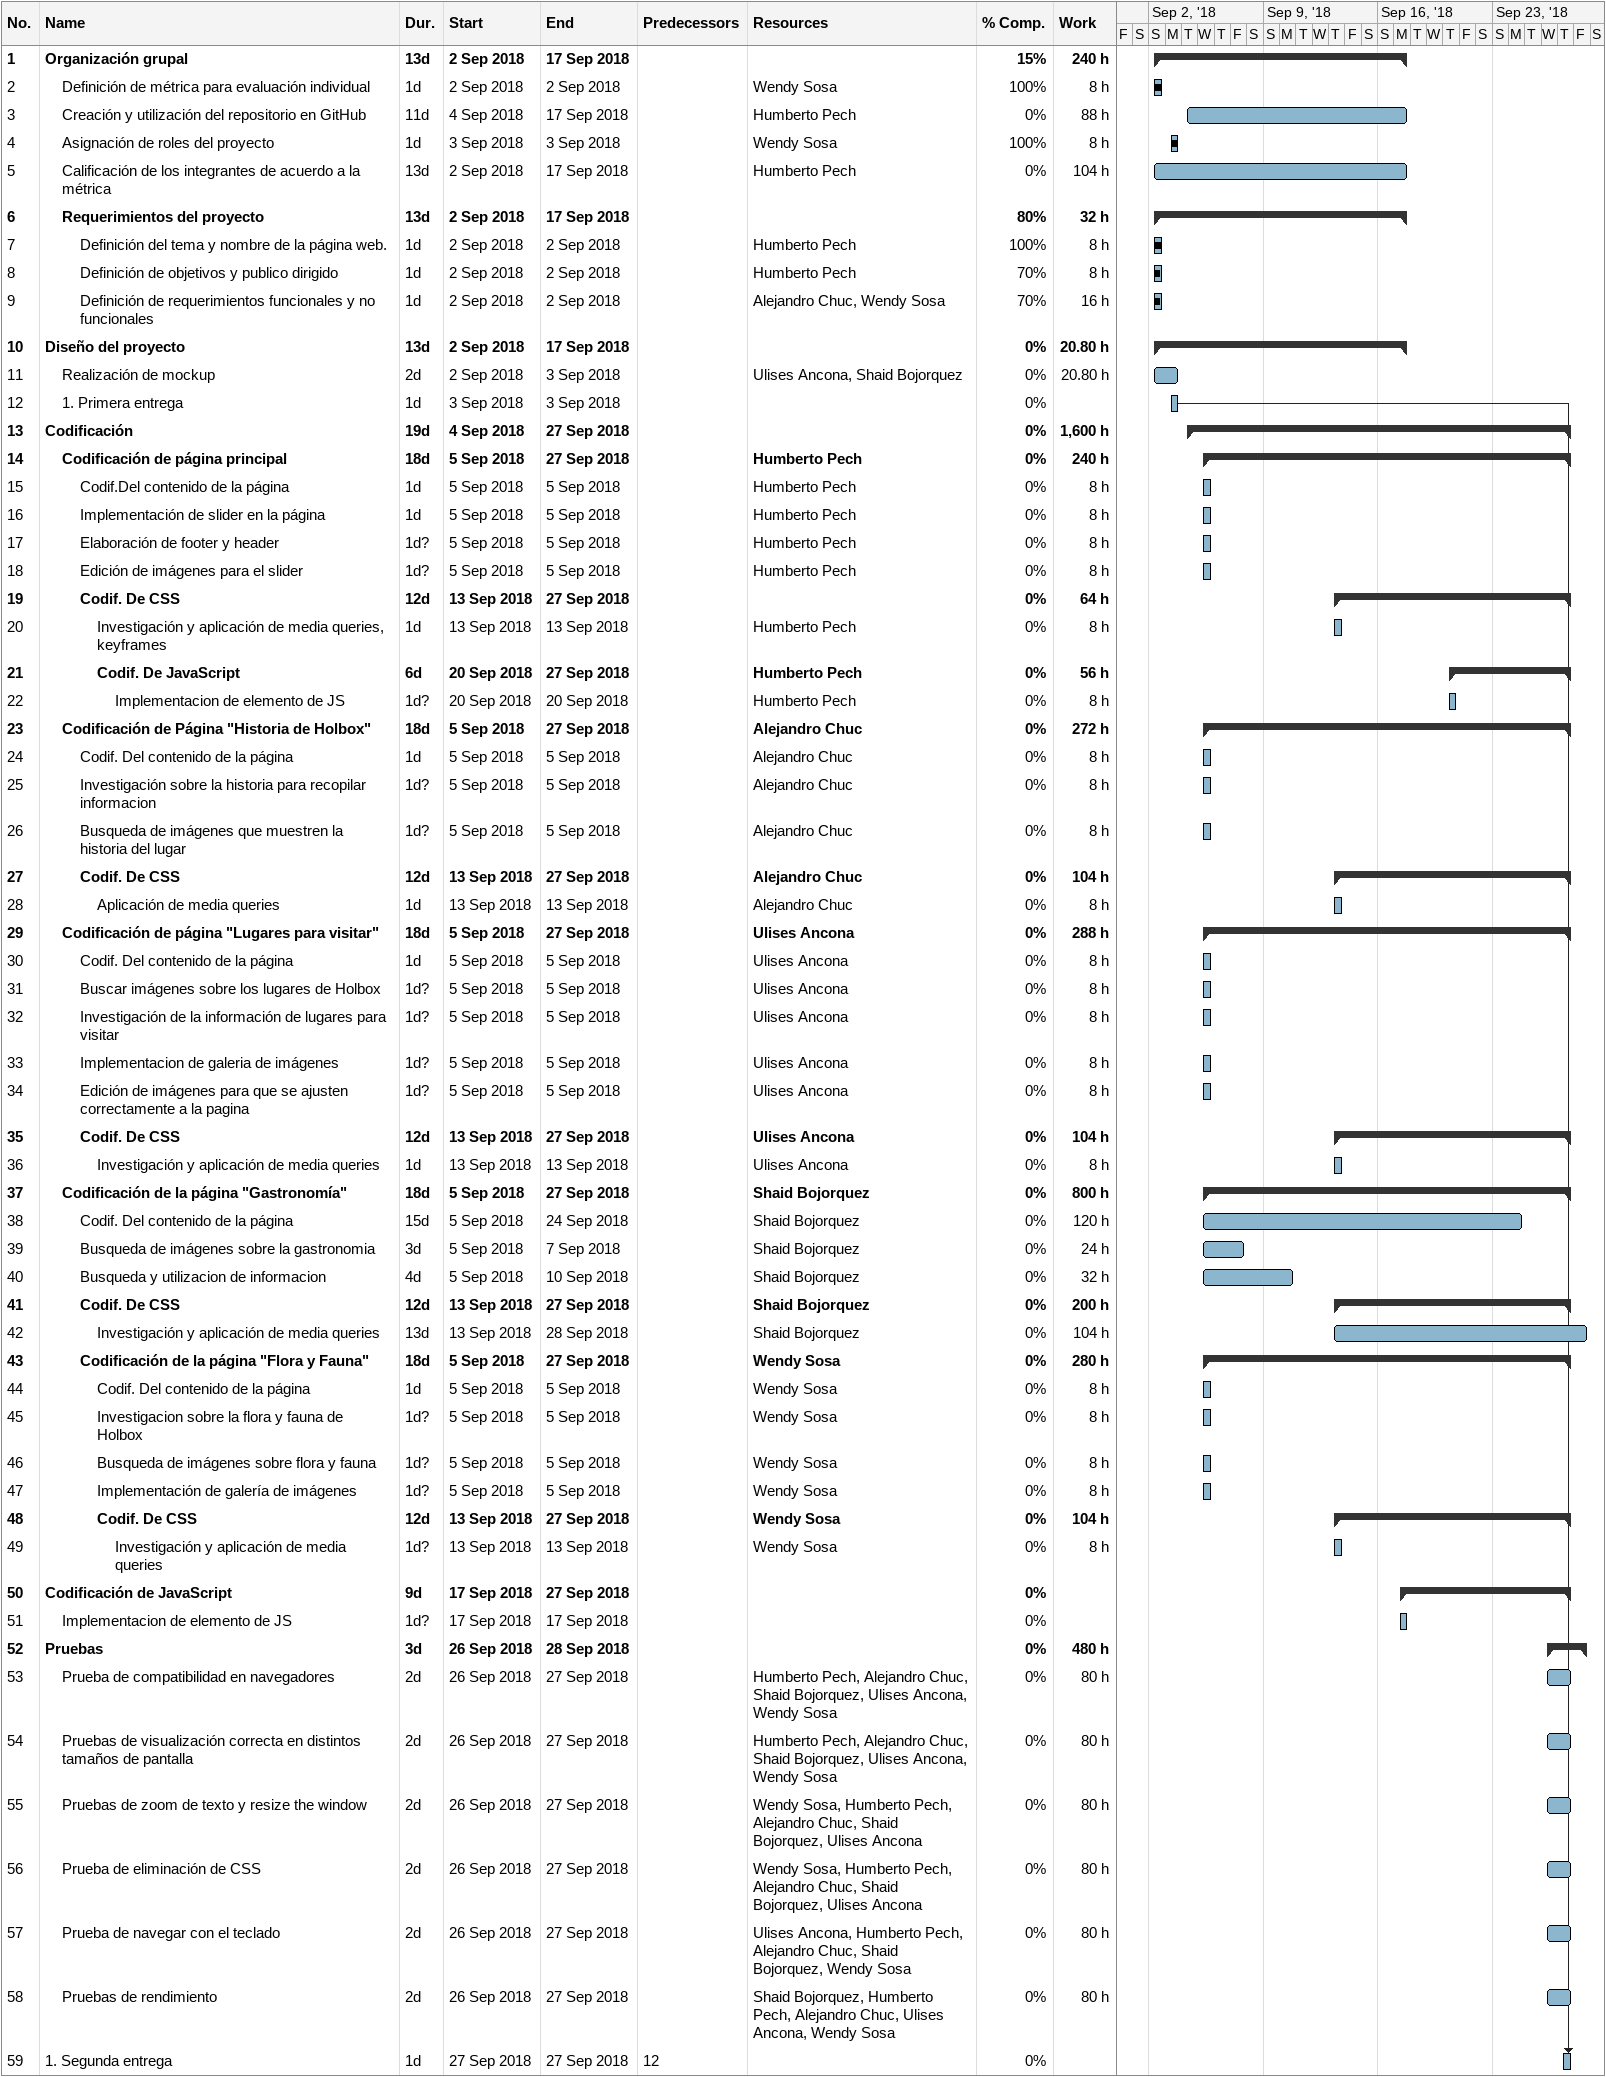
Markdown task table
| ID | Level | Task | Duration | Start | Finish | Predecessors | Resources | % complete | Work (h) |
|---|---|---|---|---|---|---|---|---|---|
| 1 | 1 | **Organización grupal** | 13d | 2018-09-02 | 2018-09-17 |  |  | 15 | 240 |
| 2 | 2 | Definición de métrica para evaluación individual | 1d | 2018-09-02 | 2018-09-02 |  | Wendy Sosa | 100 | 8 |
| 3 | 2 | Creación y utilización del repositorio en GitHub | 11d | 2018-09-04 | 2018-09-17 |  | Humberto Pech | 0 | 88 |
| 4 | 2 | Asignación de roles del proyecto | 1d | 2018-09-03 | 2018-09-03 |  | Wendy Sosa | 100 | 8 |
| 5 | 2 | Calificación de los integrantes de acuerdo a la métrica | 13d | 2018-09-02 | 2018-09-17 |  | Humberto Pech | 0 | 104 |
| 6 | 2 | **Requerimientos del proyecto** | 13d | 2018-09-02 | 2018-09-17 |  |  | 80 | 32 |
| 7 | 3 | Definición del tema y nombre de la página web. | 1d | 2018-09-02 | 2018-09-02 |  | Humberto Pech | 100 | 8 |
| 8 | 3 | Definición de objetivos y publico dirigido | 1d | 2018-09-02 | 2018-09-02 |  | Humberto Pech | 70 | 8 |
| 9 | 3 | Definición de requerimientos funcionales y no funcionales | 1d | 2018-09-02 | 2018-09-02 |  | Alejandro Chuc, Wendy Sosa | 70 | 16 |
| 10 | 1 | **Diseño del proyecto** | 13d | 2018-09-02 | 2018-09-17 |  |  | 0 | 20.80 |
| 11 | 2 | Realización de mockup | 2d | 2018-09-02 | 2018-09-03 |  | Ulises Ancona, Shaid Bojorquez | 0 | 20.80 |
| 12 | 2 | 1. Primera entrega | 1d | 2018-09-03 | 2018-09-03 |  |  | 0 |  |
| 13 | 1 | **Codificación** | 19d | 2018-09-04 | 2018-09-27 |  |  | 0 | 1600 |
| 14 | 2 | **Codificación de página principal** | 18d | 2018-09-05 | 2018-09-27 |  | Humberto Pech | 0 | 240 |
| 15 | 3 | Codif.Del contenido de la página | 1d | 2018-09-05 | 2018-09-05 |  | Humberto Pech | 0 | 8 |
| 16 | 3 | Implementación de slider en la página | 1d | 2018-09-05 | 2018-09-05 |  | Humberto Pech | 0 | 8 |
| 17 | 3 | Elaboración de footer y header | 1d? | 2018-09-05 | 2018-09-05 |  | Humberto Pech | 0 | 8 |
| 18 | 3 | Edición de imágenes para el slider | 1d? | 2018-09-05 | 2018-09-05 |  | Humberto Pech | 0 | 8 |
| 19 | 3 | **Codif. De CSS** | 12d | 2018-09-13 | 2018-09-27 |  |  | 0 | 64 |
| 20 | 4 | Investigación y aplicación de media queries, keyframes | 1d | 2018-09-13 | 2018-09-13 |  | Humberto Pech | 0 | 8 |
| 21 | 4 | **Codif. De JavaScript** | 6d | 2018-09-20 | 2018-09-27 |  | Humberto Pech | 0 | 56 |
| 22 | 5 | Implementacion de elemento de JS | 1d? | 2018-09-20 | 2018-09-20 |  | Humberto Pech | 0 | 8 |
| 23 | 2 | **Codificación de Página "Historia de Holbox"** | 18d | 2018-09-05 | 2018-09-27 |  | Alejandro Chuc | 0 | 272 |
| 24 | 3 | Codif. Del contenido de la página | 1d | 2018-09-05 | 2018-09-05 |  | Alejandro Chuc | 0 | 8 |
| 25 | 3 | Investigación sobre la historia para recopilar informacion | 1d? | 2018-09-05 | 2018-09-05 |  | Alejandro Chuc | 0 | 8 |
| 26 | 3 | Busqueda de imágenes que muestren la historia del lugar | 1d? | 2018-09-05 | 2018-09-05 |  | Alejandro Chuc | 0 | 8 |
| 27 | 3 | **Codif. De CSS** | 12d | 2018-09-13 | 2018-09-27 |  | Alejandro Chuc | 0 | 104 |
| 28 | 4 | Aplicación de media queries | 1d | 2018-09-13 | 2018-09-13 |  | Alejandro Chuc | 0 | 8 |
| 29 | 2 | **Codificación de página "Lugares para visitar"** | 18d | 2018-09-05 | 2018-09-27 |  | Ulises Ancona | 0 | 288 |
| 30 | 3 | Codif. Del contenido de la página | 1d | 2018-09-05 | 2018-09-05 |  | Ulises Ancona | 0 | 8 |
| 31 | 3 | Buscar imágenes sobre los lugares de Holbox | 1d? | 2018-09-05 | 2018-09-05 |  | Ulises Ancona | 0 | 8 |
| 32 | 3 | Investigación de la información de lugares para visitar | 1d? | 2018-09-05 | 2018-09-05 |  | Ulises Ancona | 0 | 8 |
| 33 | 3 | Implementacion de galeria de imágenes | 1d? | 2018-09-05 | 2018-09-05 |  | Ulises Ancona | 0 | 8 |
| 34 | 3 | Edición de imágenes para que se ajusten correctamente a la pagina | 1d? | 2018-09-05 | 2018-09-05 |  | Ulises Ancona | 0 | 8 |
| 35 | 3 | **Codif. De CSS** | 12d | 2018-09-13 | 2018-09-27 |  | Ulises Ancona | 0 | 104 |
| 36 | 4 | Investigación y aplicación de media queries | 1d | 2018-09-13 | 2018-09-13 |  | Ulises Ancona | 0 | 8 |
| 37 | 2 | **Codificación de la página "Gastronomía"** | 18d | 2018-09-05 | 2018-09-27 |  | Shaid Bojorquez | 0 | 800 |
| 38 | 3 | Codif. Del contenido de la página | 15d | 2018-09-05 | 2018-09-24 |  | Shaid Bojorquez | 0 | 120 |
| 39 | 3 | Busqueda de imágenes sobre la gastronomia | 3d | 2018-09-05 | 2018-09-07 |  | Shaid Bojorquez | 0 | 24 |
| 40 | 3 | Busqueda y utilizacion de informacion | 4d | 2018-09-05 | 2018-09-10 |  | Shaid Bojorquez | 0 | 32 |
| 41 | 3 | **Codif. De CSS** | 12d | 2018-09-13 | 2018-09-27 |  | Shaid Bojorquez | 0 | 200 |
| 42 | 4 | Investigación y aplicación de media queries | 13d | 2018-09-13 | 2018-09-28 |  | Shaid Bojorquez | 0 | 104 |
| 43 | 3 | **Codificación de la página "Flora y Fauna"** | 18d | 2018-09-05 | 2018-09-27 |  | Wendy Sosa | 0 | 280 |
| 44 | 4 | Codif. Del contenido de la página | 1d | 2018-09-05 | 2018-09-05 |  | Wendy Sosa | 0 | 8 |
| 45 | 4 | Investigacion sobre la flora y fauna de Holbox | 1d? | 2018-09-05 | 2018-09-05 |  | Wendy Sosa | 0 | 8 |
| 46 | 4 | Busqueda de imágenes sobre flora y fauna | 1d? | 2018-09-05 | 2018-09-05 |  | Wendy Sosa | 0 | 8 |
| 47 | 4 | Implementación de galería de imágenes | 1d? | 2018-09-05 | 2018-09-05 |  | Wendy Sosa | 0 | 8 |
| 48 | 4 | **Codif. De CSS** | 12d | 2018-09-13 | 2018-09-27 |  | Wendy Sosa | 0 | 104 |
| 49 | 5 | Investigación y aplicación de media queries | 1d? | 2018-09-13 | 2018-09-13 |  | Wendy Sosa | 0 | 8 |
| 50 | 1 | **Codificación de JavaScript** | 9d | 2018-09-17 | 2018-09-27 |  |  | 0 |  |
| 51 | 2 | Implementacion de elemento de JS | 1d? | 2018-09-17 | 2018-09-17 |  |  | 0 |  |
| 52 | 1 | **Pruebas** | 3d | 2018-09-26 | 2018-09-28 |  |  | 0 | 480 |
| 53 | 2 | Prueba de compatibilidad en navegadores | 2d | 2018-09-26 | 2018-09-27 |  | Humberto Pech, Alejandro Chuc, Shaid Bojorquez, Ulises Ancona, Wendy Sosa | 0 | 80 |
| 54 | 2 | Pruebas de visualización correcta en distintos tamaños de pantalla | 2d | 2018-09-26 | 2018-09-27 |  | Humberto Pech, Alejandro Chuc, Shaid Bojorquez, Ulises Ancona, Wendy Sosa | 0 | 80 |
| 55 | 2 | Pruebas de zoom de texto y resize the window | 2d | 2018-09-26 | 2018-09-27 |  | Wendy Sosa, Humberto Pech, Alejandro Chuc, Shaid Bojorquez, Ulises Ancona | 0 | 80 |
| 56 | 2 | Prueba de eliminación de CSS | 2d | 2018-09-26 | 2018-09-27 |  | Wendy Sosa, Humberto Pech, Alejandro Chuc, Shaid Bojorquez, Ulises Ancona | 0 | 80 |
| 57 | 2 | Prueba de navegar con el teclado | 2d | 2018-09-26 | 2018-09-27 |  | Ulises Ancona, Humberto Pech, Alejandro Chuc, Shaid Bojorquez, Wendy Sosa | 0 | 80 |
| 58 | 2 | Pruebas de rendimiento | 2d | 2018-09-26 | 2018-09-27 |  | Shaid Bojorquez, Humberto Pech, Alejandro Chuc, Ulises Ancona, Wendy Sosa | 0 | 80 |
| 59 | 1 | 1. Segunda entrega | 1d | 2018-09-27 | 2018-09-27 | 12 |  | 0 |  |
